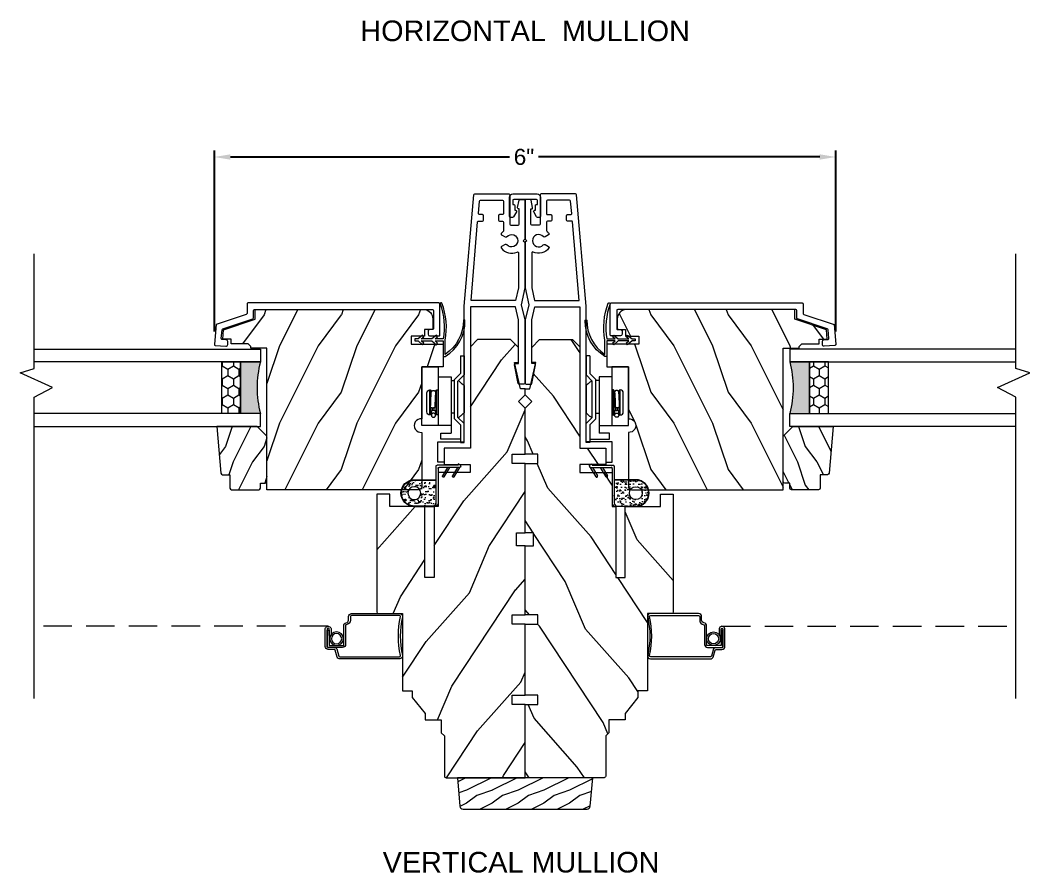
# Model space of a CAD drawing. Extents: x 76.4 to 86.2, y 4.6 to 21.6.
# Drawn here: x 76.38 to 86.18, y 4.64 to 12.91 of the extents above; entities that cross this region are included whole.
import ezdxf

# ---------------------------------------------------------------- set-up
doc = ezdxf.new("R2010")
doc.units = 0
doc.header["$MEASUREMENT"] = 0
doc.linetypes.add('DASHED', pattern=[0.4144736842105268, 0.2763157894736845, -0.1381578947368423])
doc.layers.get('0').update_dxf_attribs({"linetype": 'CONTINUOUS'})
doc.layers.get('DEFPOINTS').update_dxf_attribs({"linetype": 'CONTINUOUS'})
doc.layers.add('DIM', color=7, linetype='CONTINUOUS', lineweight=13)
doc.layers.add('PRODUCTS', color=7, linetype='CONTINUOUS', lineweight=13)
doc.styles.add('MECH', font='romans.shx', dxfattribs={"height": 0.5})
doc.styles.get("Standard").update_dxf_attribs({"font": 'arial.ttf'})
doc.dimstyles.get("Standard").update_dxf_attribs({"dimscale": 0, "dimtxt": 0.156, "dimasz": 0.156, "dimexe": 0.063, "dimexo": 0.125, "dimgap": 0.05, "dimtad": 0, "dimdec": 4, "dimzin": 0, "dimdsep": 46, "dimlunit": 4, "dimtxsty": 'Standard', "dimcen": 0.09, "dimclrd": 256, "dimclre": 256, "dimclrt": 256, "dimadec": 0, "dimazin": 0, "dimtfac": 0.75, "dimtdec": 4, "dimtix": 1, "dimtofl": 0, "dimtmove": 0, "dimatfit": 1, "dimfxl": 1, "dimfrac": 1, "dimtolj": 1, "dimtzin": 5, "dimarcsym": 0})
pattern_1 = [(270, (62.32207385460417, 78.99478334026607), (0.05412658749999998, -0.09375000000000001), [0.0625, -0.125]), (29.99999999999998, (62.32207385460417, 78.99478334026607), (0.05412658785479115, 0.09374999979516122), [0.06249999999999987, -0.1249999999999997]), (329.9999999999999, (62.32207385460417, 78.99478334026607), (0.1082531753547911, -2.048387838921289e-10), [-0.125, 0.06249999999999999])]

# ---------------------------------------------------------------- blocks, each defined once
blk = doc.blocks.new('Frame-Colonial-Vert Profile-C-WC BLOCK')
at = {"ltscale": 2}
h = blk.add_hatch(dxfattribs=at)
h.set_pattern_fill('WOOD1', color=256, angle=30)
h.set_pattern_definition([(246.8699, (-0.1535898384862244, 1.066025403784439), (1.598076078555546, 3.232050873230267), [0.5, -4.5]), (236.5651, (0.5160254037844387, 1.106217782649107), (-0.366024019841683, -1.366026116725422), [1.118034, -1.118034]), (228.4349, (0.7660254037844387, 0.6732050807568877), (-1.232051982326068, -1.86602423823122), [0.6324559999999999, -2.529822])])
h.paths.add_polyline_path([(1.189000129699707, -0.8429985046386719), (1.095000267028809, -0.8429985046386719), (1.095000267028809, -0.779998779296875), (0.9700002670288086, -0.625), (0.9700002670288086, -0.5620002746582031), (0.814000129699707, -0.5620002746582031), (0.814000129699707, -0.437000274658203), (0.7820005416870117, -0.4059982299804686), (0.7820005416870117, -0.01599508566084595, 0.4142310210248008), (0.7660007476805487, 0), (0, 0), (0, -0.711359977722168), (0.125, -0.711359977722168), (0.125, -0.7563600540161133), (0.125, -0.8013601303100586), (0, -0.8013601303100586), (0, -1.490641593933105), (0.125, -1.490641593933105), (0.125, -1.535641670227051), (0.125, -1.580641746520996), (0, -1.580641746520996), (0, -2.250999999999976), (0.08199999999999363, -2.250999999999976), (0.08199999999999363, -2.375999999999976), (-1.110223024625157e-16, -2.375999999999976), (0, -3.049204038146968), (0.125, -3.049204038146968), (0.125, -3.094206038146979), (0.125, -3.139204038146943), (-1.110223024625157e-16, -3.139204038146943), (0, -3.584999084472657), (0.06499958038330089, -3.649999618530273), (0, -3.715000152587891), (-1.110223024625157e-16, -3.774005889892578), (0.04599952697753906, -3.774005889892578), (0.1040019989013672, -4.02900505065918), (0.06400203704833984, -4.02900505065918), (0.06400203704833984, -4.173004150390625), (0.1409978866577147, -4.25), (0.4609997329712315, -4.25), (0.5299997329711914, -4.180999999999982), (0.5299997329711914, -3.197998046875), (0.7839994430541992, -3.197998046875), (0.7839994430541992, -3.040000915527344), (0.531285285949707, -3.040000915527344), (0.531285285949707, -2.961997985839844), (0.8442850112915039, -2.961997985839844), (0.8442850112915039, -2.631000518798828), (0.8812848739624428, -2.631000518798828), (0.8812848739624428, -1.94100051879883), (0.9712848739624178, -1.94100051879883), (0.9712848739624178, -2.631000518798828), (1.313284873962402, -2.631000518798828), (1.313284873962402, -2.750999450683594), (1.438284873962402, -2.750999450683594), (1.438284873962402, -2.592998504638672), (1.438284873962402, -1.608997344970881, 0.41412871271231), (1.4222813980378, -1.592998504638672), (1.189000129699707, -1.592998504638672)])
blk.add_lwpolyline([(0.8442850112915039, -2.961997985839844), (0.8442850112915039, -2.631000518798828), (0.8812848739624428, -2.631000518798828), (0.8812848739624428, -1.94100051879883), (0.9712848739624178, -1.94100051879883), (0.9712848739624178, -2.631000518798828), (1.313284873962402, -2.631000518798828), (1.313284873962402, -2.750999450683594), (1.438284873962402, -2.750999450683594), (1.438284873962402, -2.592998504638672), (1.438284873962402, -1.608997344970703, 0.4141287127112057), (1.422281398037683, -1.592998504638672), (1.189000129699707, -1.592998504638672), (1.189000129699707, -0.8429985046386719), (1.095000267028809, -0.8429985046386719), (1.095000267028809, -0.779998779296875), (0.9700002670288086, -0.625), (0.9700002670288086, -0.5620002746582031), (0.814000129699707, -0.5620002746582031), (0.814000129699707, -0.4370002746582031), (0.7820005416870117, -0.4059982299804688), (0.7820005416870117, -0.01599884033203125, 0.4142997689483557), (0.7660007476806641, 0), (0.7660007476806641, 0), (0.7660007476806641, 0), (0, 0), (0, 0), (0, 0), (0, -0.711359977722168), (0.125, -0.711359977722168), (0.125, -0.7563600540161133), (0.125, -0.8013601303100586), (0, -0.8013601303100586), (0, -1.490641593933105), (0.125, -1.490641593933105), (0.125, -1.535641670227051), (0.125, -1.580641746520996), (0, -1.580641746520996), (0, -2.250999999999976), (0.08199999999999363, -2.250999999999976), (0.08199999999999363, -2.375999999999976), (0, -2.375999999999976), (0, -3.049204038146968), (0.125, -3.049204038146968), (0.125, -3.094206038146979), (0.125, -3.139204038146943), (0, -3.139204038146943), (0, -3.584999084472656), (0.06499958038330078, -3.649999618530273), (0, -3.715000152587891), (0, -3.774005889892578), (0.04599952697753906, -3.774005889892578), (0.1040019989013672, -4.02900505065918), (0.06400203704833984, -4.02900505065918), (0.06400203704833984, -4.173004150390625), (0.1409978866577148, -4.25), (0.4609997329712314, -4.25), (0.5299997329711914, -4.180999999999983), (0.5299997329711914, -3.197998046875), (0.7839994430541992, -3.197998046875), (0.7839994430541992, -3.040000915527344), (0.531285285949707, -3.040000915527344), (0.531285285949707, -2.961997985839844)], format="xyb", close=True)
blk = doc.blocks.new('Weather Strip-Casement Frame-Vert BLOCK')
h = blk.add_hatch()
h.set_pattern_fill('AR-SAND', color=256, scale=0.03, style=0)
h.set_pattern_definition([(37.50000000000001, (-277.8777295655356, 6.981486637016759), (-0.001889800743288245, 0.05780471307039476), [0, -0.0456, 0, -0.051, 0, -0.04875]), (7.499999999999999, (-277.8777295655356, 6.981486637016759), (0.05309330115803181, 0.0846643819568922), [0, -0.0246, 0, -0.0411, 0, -0.01575]), (327.5, (-277.9146295655356, 6.981486637016759), (0.09342425585254485, 0.0001697716061089483), [0, -0.015, 0, -0.054, 0, -0.0705]), (317.5, (-277.9146295655356, 6.981486637016759), (0.0901837981371688, 0.02633026694802748), [0, -0.0075, 0, -0.03539999999999999, 0, -0.0405])])
h.paths.add_polyline_path([(-0.02000052981611045, 0.3349997537410001, 0.4142135623730949), (-0.05000186221292324, 0.3650010861378129), (-0.2300041855963204, 0.3650010861329958, 1), (-0.2300041855930307, 0.1150001854227881), (-0.02000052982094759, 0.1150001854373413)])
h.paths.add_polyline_path([(-0.2925041855929749, 0.2400006357778919, -1), (-0.1675041855929749, 0.2400006357778919, -1)], flags=16)
at = {"linetype": 'Continuous'}
for p, q in [((-0.05000132455239736, 0.3650010861329953), (-0.230002278230188, 0.3650010861329953)), ((-0.2300003708746772, 0.3699983575549828), (-0.03000079473144979, 0.3699983575549828)), ((-0.02000052982094758, -0.02000052982097422), (-0.02000052982094758, 0.3350002914015366)), ((0, -8.881784197001252e-16), (0, 0.3400013775345307)), ((-0.230002278230188, 0.1150001854373413), (-0.02000052982094758, 0.1150001854373413)), ((-0.2300003708746772, 0.1099990993043445), (-0.02000052982094758, 0.1099990993043445)), ((0.09260210974713345, -0.010000264910488), (0.04437844052495166, 0.07292201565091005)), ((0.04812448673595782, 0.0854914884260598), (0.04958933576347135, 0.08622772765082587)), ((0.05877706722901621, 0.08348685779075105), (0.1131462358869157, -0.010000264910488)), ((0.1894557149139473, -0.010000264910488), (0.1415353152170269, 0.07239940024265756)), ((0.1447225062651682, 0.08466369613707503), (0.146250298024313, 0.08557159735725328)), ((0.1558729065449143, 0.0830691469352498), (0.2099998410537296, -0.010000264910488)), ((0.1938502619964879, -0.03000079473146045), (-0.01000026491044537, -0.03000079473146045)), ((0.2099998410537296, -0.010000264910488), (0.01000026491050221, -0.010000264910488)), ((0.2200001059642318, -0.03000079473146045), (0.1938502619964879, -0.04478089253641304)), ((0.1938502619964879, -0.04478089253641304), (0.1938502619964879, -0.03000079473146045)), ((0.2200001059642318, -0.02000052982097422), (0.2200001059642318, -0.03000079473146045))]:
    blk.add_line(p, q, dxfattribs=at)
blk.add_circle((-0.2300041855929749, 0.2400006357778919), 0.0625)
for centre, radius, start, end in [((-0.2300003708746772, 0.2399987284296632), 0.129999629125319, 90, 270), ((-0.2300041855929749, 0.2400006357778919), 0.1250004503551038, 89.99999999666495, 270.0008742675488), ((-0.05000186221292324, 0.3349997537410001), 0.03000133239681281, 0.001026810377740836, 89.99897318962074), ((-0.0300013324590509, 0.3399989323566128), 0.0300013325586931, 0.004669738411206273, 89.99897306156967), ((0.009999358653203672, -9.062573118612249e-07), 0.009999358694243463, 179.9948071950625, 270.0051928049315), ((0.0521579947732107, 0.077446444426295), 0.008999551102398041, 116.6276099089377, 210.1814022692647), ((0.05272367277166268, 0.07996477367681276), 0.007003474920470402, 30.19239483999417, 116.5859789642918), ((0.1493146305234063, 0.07692403065390341), 0.00899944592708047, 120.6816456020791, 210.1832767663523), ((0.1498208065897302, 0.07954917223716684), 0.007001295290346456, 30.18280166815399, 120.66238333239), ((-0.01000117116780075, -0.02000143607828697), 0.009999358694243463, 179.9948071950625, 270.0051928049315), ((0.2100007473110281, -0.01999962356366325), 0.009999358694242573, 359.9948071950623, 90.00519280493148)]:
    blk.add_arc(centre, radius, start, end, dxfattribs=at)
blk = doc.blocks.new('Sash-Profile-C-WC Wide BLOCK')
at = {"ltscale": 2}
h = blk.add_hatch(dxfattribs=at)
h.set_pattern_fill('WOOD1', color=256, scale=0.75, style=0)
h.set_pattern_definition([(216.8699, (0.3, 0.75), (2.249999938368339, 1.500000092447488), [0.375, -3.375]), (206.5651, (0.75, 0.5249999999999999), (-0.7499993684556807, -0.7500009820472855), [0.8385255, -0.8385255]), (198.4349, (0.75, 0.15), (-1.500000325944721, -0.749998802417031), [0.474342, -1.8973665])])
edge = h.paths.add_edge_path()
edge.add_line((1.413999557495117, 0.2410001754760742), (1.192998886108398, 0.2410001754760742))
edge.add_line((1.192998886108398, 0.2410001754760742), (1.192998886108398, 0.03200054168701172))
edge.add_line((1.192998886108398, 0.03200054168701172), (0.6882648468017578, 0.03200054168701172))
edge.add_arc((0.622807502746582, 0.02497157280128274), 0.06583365624324843, -186.12907413899188, 6.129074138991882, ccw=False)
edge.add_line((0.5573501586914062, 0.03200054168701172), (0.03199958801269531, 0.03200054168701172))
edge.add_arc((0.03200043765193827, 1.040461836201989e-07), 0.03200043765210742, 90.00152125240491, 180.000186291427)
edge.add_line((0, 0), (0, -1.470190048217773))
edge.add_line((0, -1.470190048217773), (1.375321290620917, -1.470411550261076))
edge.add_line((1.375321290620917, -1.470411550261076), (1.375321290620946, -1.626661977507126))
edge.add_line((1.375321290620946, -1.626661977507126), (1.390602474356854, -1.626661977507126))
edge.add_line((1.390602474356854, -1.626661977507126), (1.415602474356859, -1.651661977507132))
edge.add_line((1.415602474356859, -1.651661977507132), (1.415602474356859, -1.818411550261061))
edge.add_line((1.415602474356859, -1.818411550261061), (1.460321290620925, -1.818411550261033))
edge.add_line((1.460321290620925, -1.818411550261033), (1.460321290620925, -1.898190048217742))
edge.add_line((1.460321290620925, -1.898190048217742), (1.550501190052955, -1.890727663500002))
edge.add_line((1.550501190052955, -1.890727663500002), (1.656394912017021, -1.583189964294434))
edge.add_line((1.656394912017021, -1.583189964294434), (1.750070571899414, -1.583189964294434))
edge.add_line((1.750070571899414, -1.583189964294434), (1.750070571899414, 0.05707263946533203))
edge.add_arc((1.655375620003824, 0.04339768152591159), 0.0956772616098154, 8.217311576512644, 89.58374614169895)
edge.add_line((1.656070709228516, 0.1390724182128906), (1.570993423461914, 0.1390724182128906))
edge.add_arc((1.570992894618631, 0.1230721993755095), 0.01600021884612085, 89.99810624539369, 180.0018937546063)
edge.add_line((1.55499267578125, 0.1230716705322266), (1.55499267578125, 0.05900096893310547))
edge.add_line((1.55499267578125, 0.05900096893310547), (1.48900032043457, 0.05900096893310547))
edge.add_line((1.48900032043457, 0.05900096893310547), (1.48900032043457, -0.0710000991821289))
edge.add_line((1.48900032043457, -0.0710000991821289), (1.413999557495117, -0.0710000991821289))
edge.add_line((1.413999557495117, -0.0710000991821289), (1.413999557495117, 0.2410001754760742))
blk.add_lwpolyline([(1.413999557495117, 0.2410001754760742), (1.192998886108398, 0.2410001754760742), (1.192998886108398, 0.03200054168701172), (0.6882648468017578, 0.03200054168701172, -1.113131401536236), (0.5573501586914062, 0.03200054168701172), (0.03199958801269531, 0.03200054168701172, 0.4142067381344209), (0, 0), (0, -1.470190048217773), (1.375321290620917, -1.470411550261076), (1.375321290620946, -1.626661977507126), (1.390602474356854, -1.626661977507126), (1.415602474356859, -1.651661977507132), (1.415602474356859, -1.818411550261061), (1.460321290620925, -1.818411550261033), (1.460321290620925, -1.898190048217742), (1.550501190052955, -1.890727663500002), (1.656394912017021, -1.583189964294434), (1.750070571899414, -1.583189964294434), (1.750070571899414, 0.05707263946533203, 0.3707370322295148), (1.656070709228516, 0.1390724182128906), (1.570993423461914, 0.1390724182128906, 0.4142329240672366), (1.55499267578125, 0.1230716705322266), (1.55499267578125, 0.05900096893310547), (1.48900032043457, 0.05900096893310547), (1.48900032043457, -0.0710000991821289), (1.413999557495117, -0.0710000991821289)], format="xyb", close=True, dxfattribs=at)
blk = doc.blocks.new('3581-Sash-Wide BLOCK')
blk.add_lwpolyline([(-0.1455643895820913, -0.380584343192929), (-0.3388314581505654, -0.3974262392580457, -0.4203264625170721), (-0.3497122453021007, -0.3881648527683836), (-0.3569600481420707, -0.2845164432594913, -0.4348123749609328), (-0.340999023337929, -0.2674003396795825), (-0.310925766395485, -0.2674003396795825, -0.3939104756149421), (-0.2949647415913432, -0.2822842360996844), (-0.2922791950590238, -0.3206893407749547, 0.4203264625170764), (-0.2813984079074885, -0.3299507272646238), (-0.1976344492094597, -0.3218422217138226, 0.2965835828286902), (-0.1891088138382884, -0.3150440661502003), (-0.09274526202256084, -0.0252450214969997, -0.3230253044241456), (-0.08325611205182781, -0.01840033967958732), (-0.01000000000001933, -0.01840033967958732, 0.4142135623731037), (0, -0.008400339679589308), (0, 1.718599660320407, 0.4142135623730951), (-0.01000000000001933, 1.728599660320413), (-0.186000000000007, 1.728599660320413, 0.4142135623730993), (-0.195999999999998, 1.718599660320407), (-0.195999999999998, 1.691599660320414, -0.4142135623731004), (-0.2120000000000175, 1.675599660320415), (-0.2420000000000186, 1.675599660320415, -0.4142135623730869), (-0.2580000000000098, 1.691599660320414), (-0.2580000000000098, 1.780599660320412, -0.4142135623731037), (-0.2480000000000189, 1.79059966032041), (0.0519999999999925, 1.79059966032041, -0.4142135623730951), (0.0619999999999834, 1.780599660320412), (0.0619999999999834, -0.07040033967958692, -0.4142135623730951), (0.0519999999999925, -0.08040033967958493), (-0.03853651139579028, -0.08040033967958493, 0.328454825572407), (-0.04808578199165936, -0.08743193420070838), (-0.1455643895820913, -0.3805843431929361)], format="xyb", close=True)
blk = doc.blocks.new('Glazing Bead-2227-Casement BLOCK')
at = {"ltscale": 2}
h = blk.add_hatch(dxfattribs=at)
h.set_pattern_fill('WOOD1', color=256, scale=0.375)
h.set_pattern_definition([(216.8699, (0.15, 0.375), (1.124999969184169, 0.7500000462237438), [0.1875, -1.6875]), (206.5651, (0.375, 0.2625), (-0.3749996842278404, -0.3750004910236427), [0.41926275, -0.41926275]), (198.4349, (0.375, 0.07500000000000001), (-0.7500001629723605, -0.3749994012085155), [0.237171, -0.9486832500000001])])
h.paths.add_polyline_path([(5.551115123125783e-17, 0.3909999999999982), (-0.09399999999999409, 0.4849999999999994), (-0.5350000000000072, 0.4849999999999994, 0.4142135623730951), (-0.5510000000000161, 0.4689999999999905), (-0.5510000000000161, 0.421999999999997), (-0.5980000000000096, 0.421999999999997, 0.4142135623730951), (-0.6140000000000043, 0.4060000000000024), (-0.6140000000000043, 0.1409999999999947, 0.4142135623730951), (-0.5980000000000096, 0.125), (-0.4689999999999941, 0.125), (-0.4689999999999941, 0.05484215458977448, 0.3923998367047263), (-0.4541996214292116, 0.03888718958114623), (0, 5.551115123125783e-17)])
blk.add_lwpolyline([(-0.5980000000000132, 0.421999999999997), (-0.5510000000000161, 0.421999999999997), (-0.5510000000000161, 0.4690000000000012, -0.414213562373095), (-0.5349999999999966, 0.4849999999999994), (-0.09399999999999409, 0.4849999999999994), (0, 0.3909999999999982), (0, 0), (-0.4541996214292112, 0.03888718958114623, -0.3923998367046706), (-0.4689999999999941, 0.05484215458977104), (-0.4689999999999941, 0.125), (-0.5980000000000132, 0.125, -0.414213562373095), (-0.6140000000000043, 0.1409999999999982), (-0.6140000000000043, 0.4059999999999988, -0.414213562373095)], format="xyb", close=True)
blk = doc.blocks.new('C-WC-Sash WS BLOCK')
at = {"linetype": 'Continuous'}
blk.add_lwpolyline([(0.1695594787597656, 0), (0.1695594787597656, -0.08043418959009063), (0.1910781860351562, -0.05503368377685458), (0.2069091796875, -0.06725406646728516), (0.1695613861083984, -0.1113424301147452), (0.1695613861083984, -0.2140903472900391), (0.1910781860351562, -0.1886920928955078), (0.2069091796875, -0.2009124755859375), (0.1695613861083984, -0.2450008392333984), (0.1695613861083984, -0.2750015258789062), (0.1495609283447266, -0.2750015258789062), (0.1495609283447266, -0.2450008392333984), (0.112213134765625, -0.2009124755859375), (0.1280441284179688, -0.1886920928955078), (0.1495609283447266, -0.21409034729004), (0.1495609283447266, -0.1113424301147479), (0.112213134765625, -0.06725406646728427), (0.1280441284179688, -0.05503368377685458), (0.1495609283447266, -0.0804319381713885), (0.1495609283447266, -8.881784197001252e-16), (0, 0), (0, 0.01899909973144531, -0.2689186551245049), (0.3458986282348633, 0.2095889474290482, -0.8383699535702687), (0.3513813018798828, 0.1949071313279731, 0.2502957280725493), (0.02000045776367188, 0.01899909973144531), (0.158787727355957, 0.01899909973144531, -0.1315983022414413), (0.5167245864868164, -0.01290893554687411, -0.6866385704411319), (0.5112552642822266, -0.03154945373535156, 0.1242058799348433)], format="xyb", close=True, dxfattribs=at)
blk = doc.blocks.new('C-WC-FRAME CLADDING (JAMB w BM)')
blk.add_lwpolyline([(-0.4928906055037032, -1.389000000000067), (-0.5279999999995084, -1.244000000000142), (-0.5279999999995084, -0.6290000000000191, -0.414213562373147), (-0.5179999999995175, -0.6190000000000282), (-0.4741896023439836, -0.6190000000000282, -0.3572261466048653), (-0.4643857804598497, -0.6270289402685876), (-0.4281757554825276, -0.8071333935417897, -0.4703402862644739), (-0.4379999999995334, -0.8190000000000168), (-0.4659999999996103, -0.8190000000000168), (-0.4659999999996103, -1.244000000000199), (-0.4365037768262141, -1.369000000000028), (0, -1.369000000000028), (0, 0), (0.2539999999999623, 0), (0.2539999999999623, 0.1379999999999768), (0.3159999999999741, 0.1379999999999768), (0.3159999999999741, -0.06200000000001182), (0.06200000000001182, -0.06200000000001182), (0.06200000000001182, -1.375999999999976), (-0.0319718355377745, -2.456930070967076, -0.3871887601088884), (-0.04192848999576881, -2.466000000000008), (-0.3729999999997062, -2.465999999999951, -0.4142135623730951), (-0.3829999999996971, -2.45599999999996), (-0.3829999999996971, -2.171000000000276, 0.414213562373043), (-0.392999999999688, -2.161000000000286), (-0.4629999999996244, -2.161000000000286, 0.4142135623730951), (-0.4729999999996153, -2.171000000000276), (-0.4729999999996153, -2.32100000000014), (-0.4670029040022996, -2.32100000000014, -0.4740205020356507), (-0.4572018392470909, -2.332984724077789), (-0.4713768997028751, -2.402984724077726, -0.356833230770885), (-0.4811779644580838, -2.411000000000058), (-0.5179999999995175, -2.411000000000058, -0.4142135623730951), (-0.5279999999995084, -2.401000000000067), (-0.5279999999995084, -2.026000000000465), (-0.5129999999995221, -2.011000000000422), (-0.5279999999995084, -1.996000000000436), (-0.5279999999995084, -1.556990195135768, -0.04938898902105721), (-0.5278058067564189, -1.555029033784422), (-0.4928906055037032, -1.389000000000067)], format="xyb")
blk.add_lwpolyline([(-0.30239254687109, -1.955223660930926, 0.4406487575339165), (-0.2992133099846228, -1.940810139651376, 0.3662473251387003), (-0.4516818181813846, -1.900960797744915, -0.551932892222722), (-0.4659999999996103, -1.891941191002672), (-0.4659999999996103, -1.556990195135768, -0.04938898902115872), (-0.4658058067565207, -1.555029033784422), (-0.4379999999996471, -1.430999999999983), (-0.005407572093588442, -1.430999999999983), (-0.06958098088597353, -2.192930070967293, -0.3871887601088884), (-0.07953763534402469, -2.202000000000226), (-0.117024036853536, -2.202000000000226, 0.414213562373121), (-0.1270240368535269, -2.212000000000216), (-0.1270240368535269, -2.25400000000019, 0.4142135623731212), (-0.117024036853536, -2.264000000000181), (-0.0871974190214928, -2.264000000000181, -0.4417648538639267), (-0.07724076456349849, -2.27493007096723), (-0.08845020409148674, -2.394930070967121, -0.3871887601088884), (-0.09840685854948106, -2.404000000000053), (-0.3109999999997513, -2.404000000000053, -0.4142135623729389), (-0.3209999999997422, -2.394000000000062), (-0.3209999999997422, -2.274000000000171, -0.4142135623730951), (-0.3109999999997513, -2.264000000000181), (-0.2809999999997785, -2.264000000000181, 0.4142135623730951), (-0.2709999999997876, -2.25400000000019), (-0.2709999999997876, -2.212000000000216, 0.4142135623730951), (-0.2809999999997785, -2.202000000000226), (-0.3109999999997513, -2.202000000000226, -0.414213562373069), (-0.3209999999997422, -2.192000000000235), (-0.3209999999997422, -2.10938699101024, -0.2134217652832862), (-0.3176666666664119, -2.101933431085229, 0.05707814511781176), (-0.2992133099846228, -2.081189860349525, 0.4406487575335143), (-0.30239254687109, -2.066776339069975), (-0.3353603896929371, -2.047742346142115, 0.3563939586925249), (-0.3540883117542535, -2.050786181759179, -2.636887572711157), (-0.3540883117543103, -1.971213818241665, 0.3563939586924472), (-0.3353603896929371, -1.974257653858729)], format="xyb", close=True)
blk = doc.blocks.new('Screen-Frame Aluminum BLOCK')
blk.add_lwpolyline([(0.1086269361397569, -0.630270928801167, 0.333390721706602), (0.09435402392884384, -0.6111084533489475), (0.026136456105462, -0.5907202733011445, -0.3343656451637382), (0.01900000000000546, -0.5811390355750348), (0.01900000000000546, -0.003000000000042746, -0.3796156333285436), (0.03000000000000114, 0.007999999999981355, 0.1096236335789763), (0.4080000000000155, 0.007999999999981355, -0.3819406603298541), (0.4190000000000111, -0.003000000000014325), (0.4190000000000111, -0.4664841322398274, -0.3793587876943186), (0.4080000000000155, -0.4774841322398515), (0.3749778618868618, -0.4774841322398515, 0.3879487536236223), (0.3292287432446983, -0.5186501202151987, -0.450039698228427), (0.3222279288151242, -0.5244841322398486), (0.1376269361397533, -0.5244841322398486, 0.428927624524485), (0.1086269361397569, -0.5534841322398449), (0.1086269361397569, -0.6944841322398361, 0.4649657458081206), (0.1176269361397715, -0.7034841322398222), (0.2768601893226048, -0.7034841322398222), (0.2768601893226048, -0.6844841322398452), (0.1276269361397624, -0.6844841322398452), (0.1276269361397624, -0.5434841322398256), (0.3180000000000121, -0.5434841322398256, 0.4500136066845264), (0.3480000000000132, -0.5184841322398483, -0.3297948542621193), (0.3740000000000236, -0.4964841322398286), (0.4080000000000155, -0.4964841322398286, 0.414213562373095), (0.4380000000000166, -0.4664841322398274), (0.4380000000000166, -2.208886081689343e-05, 0.500619868924907), (0.4070486091093528, 0.02696364646840266, -0.1115300309248687), (0.0309559130529351, 0.02698476663633187, 0.4975730943278163), (0, 0), (0, -0.5875874011301505, 0.3314939011365562), (0.01427291221020255, -0.6067498765821426), (0.08249048003466442, -0.6271380566331004, -0.331493901136544), (0.08962693613975148, -0.6367192943590965), (0.0896269361397799, -0.6924841322398549, 0.414213562373095), (0.1196269361397526, -0.7224841322398561), (0.2842279288151133, -0.7224841322398277, 1.054015662654757), (0.2842279288151133, -0.6654841322398397), (0.2262626903878697, -0.6654841322398397), (0.2262626903878697, -0.6844841322398452), (0.285227928815118, -0.6844841322398452, -1.067592559345529), (0.285227928815118, -0.7034841322398222), (0.1186269361397763, -0.7034841322398506, -0.4292392643948575), (0.1086269361397569, -0.6924841322398265)], format="xyb")
at = {"ltscale": 2}
blk.add_circle((0.194261323917658, -0.6122554400368161), 0.06663438777788927, dxfattribs=at)
blk.add_circle((0.194261323917658, -0.6122554400368161), 0.049809)
blk = doc.blocks.new('*D16')
at = {"layer": 'DEFPOINTS', "color": 0, "ltscale": 2, "transparency": 16777216}
for p in [(84.29636425378469, 11.58330382843289), (78.26687105535693, 9.766337878067922), (84.29636425378469, 9.766337878087555)]:
    blk.add_point(p, dxfattribs=at)
at = {"layer": 'DIM', "lineweight": -2, "ltscale": 2, "transparency": 16777216}
for p, q in [((78.26687105535693, 9.891337878067922), (78.26687105535693, 11.64630382843289)), ((78.42287105535694, 11.58330382843289), (81.13096860107949, 11.58330382843289)), ((84.14036425378468, 11.58330382843289), (81.41112412631823, 11.58330382843289)), ((84.29636425378469, 9.891337878087555), (84.29636425378469, 11.64630382843289))]:
    blk.add_line(p, q, dxfattribs=at)
at = {"layer": 'DIM', "ltscale": 2, "transparency": 16777216}
for points in [[(78.42287105535694, 11.60930382843289), (78.42287105535694, 11.55730382843289), (78.26687105535693, 11.58330382843289)], [(84.14036425378468, 11.60930382843289), (84.14036425378468, 11.55730382843289), (84.29636425378469, 11.58330382843289)]]:
    blk.add_solid(points, dxfattribs=at)
at = {"layer": 'DIM', "ltscale": 2, "transparency": 16777216, "insert": (81.27104636369886, 11.58330382843289), "char_height": 0.156, "attachment_point": 5}
blk.add_mtext('\\A1;6"', dxfattribs=at)
blk = doc.blocks.new('1.3125 INT MULL COVER & SIMULITE')
at = {"ltscale": 2}
h = blk.add_hatch(dxfattribs=at)
h.set_pattern_fill('WOOD1', color=256, scale=0.25, style=0)
h.set_pattern_definition([(216.8699, (-16.43674128462442, 92.14056527272254), (0.749999979456113, 0.5000000308158292), [0.125, -1.125]), (206.5651, (-16.28674128462433, 92.06556527272255), (-0.2499997894852269, -0.2500003273490952), [0.2795085, -0.2795085]), (198.4349, (-16.28674128462433, 91.94056527272255), (-0.5000001086482403, -0.249999600805677), [0.158114, -0.6324555000000001])])
h.paths.add_polyline_path([(-0.656041402988656, 0), (-0.6318768741913418, -0.2762018280251923, 0.3888787318530178), (-0.6009948385504965, -0.3045000000000186), (0.6014097554610683, -0.3045000000000186, 0.388878731852925), (0.6322917911019125, -0.2762018280252023), (0.6564563198993165, 0)])
blk.add_lwpolyline([(0.6564585970113441, 0), (-0.6560414029886559, 0), (-0.6318768741913416, -0.2762018280251937, 0.3888787318529875), (-0.6009948385504984, -0.3045000000000186), (0.60140975546107, -0.3045000000000186, 0.3888787318529902), (0.6322917911019132, -0.2762018280251937), (0.6564608654583637, 5.195597765350612e-05)], format="xyb", dxfattribs=at)
blk = doc.blocks.new('MULL COVER')
at = {"linetype": 'Continuous'}
blk.add_lwpolyline([(-0.1200001239776611, 0.01000022888183594), (-0.1200001239776611, 0.04899978637695312), (-0.1099998950958252, 0.04899978637695312, 0.4141712792022145), (-0.09999966621398926, 0.05900001525878906), (-0.09999966621398926, 0.1049995422363281), (-0.09232115745544434, 0.1049995422363281, 0.577400806287009), (-0.08366084098815918, 0.1199989318847656), (-0.111950159072876, 0.1690006256103516, 0.2680309842030749), (-0.1206104755401611, 0.1739997863769531), (-0.1399996280670166, 0.1739997863769531, 0.4141712792022145), (-0.1499998569488525, 0.1639995574951172), (-0.1499998569488525, -0.02300071716308594, 0.4142067381344207), (-0.1179993152618408, -0.05500030517578125), (0.1180002689361572, -0.05500030517578125, 0.4142023737285856), (0.1500003337860107, -0.02300071716308594), (0.1500003337860107, 0.1639995574951172, 0.4141712792022146), (0.1400001049041748, 0.1739997863769531), (0.1206109523773193, 0.1739997863769531, 0.2680309842030629), (0.1119506359100342, 0.1690006256103516), (0.08366084098815918, 0.1199989318847656, 0.577400806287009), (0.09232115745544434, 0.1049995422363281), (0.1000001430511475, 0.1049995422363281), (0.1000001430511475, 0.05900001525878906, 0.4141712792022145), (0.1100003719329834, 0.04899978637695312), (0.1200001239776611, 0.04899978637695312), (0.1200001239776611, 0.01000022888183594, -0.4141712792022145), (0.1099998950958252, 0), (-0.1099998950958252, 0, -0.4140759107381481)], format="xyb", close=True, dxfattribs=at)
blk = doc.blocks.new('FRCH CSMT ADJ STUD')
at = {"ltscale": 2}
for p, q in [((-0.733877711198204, 0.3930453482698653), (-0.7338777111982039, 0.4279971932046322)), ((-0.7338777111982039, 0.4279971932046322), (-0.549622383823646, 0.4279971932046323)), ((-0.1813917844220327, 0.4279971932046323), (-0.4474660435608371, 0.4279971932046323)), ((0.1060185324658391, 0.4279971932046323), (-0.07923544415922379, 0.4279971932046323)), ((-0.5699591116182319, 0.1777073925338613), (-0.5699591116182319, 0.01799750563802081)), ((-4.295824567235318e-06, 0.0179975056380066), (-4.295824567179807e-06, 0.1777097104814089)), ((-0.5699591116182319, 0.01799750563802081), (-4.295824567235318e-06, 0.0179975056380066))]:
    blk.add_line(p, q, dxfattribs=at)
at = {"linetype": 'Continuous', "lineweight": 15}
for p, q in [((-0.5641008938146683, 0.3930453482698653), (-0.733877711198204, 0.3930453482698653)), ((-0.5051782444725745, 0.3341212342024704), (-0.5641008938146683, 0.3930453482698653)), ((-0.549622383823646, 0.4279971932046323), (-0.4906997344815522, 0.3690754226968096)), ((-0.1381580935022271, 0.3690754226968096), (-0.07923544415922379, 0.4279971932046323)), ((-0.1236795835112048, 0.3341212342024704), (-0.0647569341682015, 0.3930453482698653)), ((0.1060185324658391, 0.3930453482698653), (-0.0647569341682015, 0.3930453482698653)), ((0.1060185324658391, 0.3930453482698653), (0.1060185324658391, 0.4279971932046323)), ((-0.09589317145042742, 0.3025441148076737), (-0.6422143813645675, 0.3025441148076737)), ((-0.5051782444725745, 0.3341212342024704), (-0.1236795835112048, 0.3341212342024704)), ((-0.4906997344815522, 0.3690754226968096), (-0.1381580935022271, 0.3690754226968096)), ((-0.449969843837664, 0.3341212342024704), (-0.449969843837664, 0.3025441148076737)), ((-0.1318442515258198, 0.3025441148076737), (-0.1318442515258198, 0.3341212342024704)), ((-0.09589317145042742, 0.1777073925338613), (-0.09589317145042742, 0.3025441148076737)), ((-4.295824567179807e-06, 0.1777097104814089), (-0.5699591116182319, 0.1777073925338613)), ((-0.4673980162834255, 0.1633460605130352), (-0.2843036296472405, 0.1633460605130352)), ((-0.4673980162834255, 0.09943016491750711), (-0.2843036296472405, 0.09943016491750711)), ((-0.4604074715289812, 0.1563552228139855), (-0.2307093555528468, 0.1563552228139855)), ((-0.4604074715289812, 0.1064210026163295), (-0.3943214399260455, 0.1064210026163295)), ((-0.4224573352831271, 0.1393784784993244), (-0.3962050757964448, 0.1393784784993244)), ((-0.4224573352831271, 0.1233977469309906), (-0.3977131562724594, 0.1233977469309906)), ((-0.3125859974662148, 0.1064210026163295), (-0.2307093555528468, 0.1064210026163295)), ((-0.2843036296472405, 0.1633460605130352), (-0.2237185178528875, 0.1633460605130352)), ((-0.2843036296472405, 0.09943016491750711), (-0.2237185178528875, 0.09943016491750711)), ((-0.4673980162834255, 0.09743345230639022), (-0.4508809025565483, 0.09743345230639022)), ((-0.4508809025565483, 0.09743345230639022), (-0.2237185178528875, 0.09743345230639022)), ((-0.4374376599308221, 0.06747104534018433), (-0.2536791671491869, 0.06747104534018433))]:
    blk.add_line(p, q, dxfattribs=at)
at = {"linetype": 'Continuous'}
for p, q in [((-0.7024286147629937, 0.3930453482698653), (-0.7024286147629937, 0.2023733760117921)), ((-0.6422143813646244, 0.2023733760117921), (-0.6422143813645675, 0.3025441148076737)), ((-0.5699591116182319, 0.3025441148076737), (-0.5699591116182319, 0.1777073925338613)), ((-0.7024286147629937, 0.2023733760117921), (-0.6422143813646244, 0.2023733760117921))]:
    blk.add_line(p, q, dxfattribs=at)
at = {"linetype": 'Continuous', "lineweight": 15}
for centre, radius, start, end in [((-0.4604073422925126, 0.1633461418857536), 0.00699081193098196, 180.000000000057, 269.9999999998371), ((-0.4604073422925126, 0.09943014708822773), 0.006990811930962446, 89.99999999998046, 179.9999999999707), ((-0.439434906500594, 0.1393776438364824), 0.01697768611802834, 1.302755197527456e-11, 90.00000000007164), ((-0.439434906500594, 0.1233986451374989), 0.01697768611806737, 270.0000000000456, 359.9999999999886), ((-0.2516816717825918, 0.1393776438367098), 0.01697768611803184, 89.99999999996743, 140.2938827486387), ((-0.2516816717825918, 0.1233986451374989), 0.01697768611807091, 237.7855435211641, 269.9999999999674), ((-0.2307092359897638, 0.1633461418857536), 0.006990811930981073, 270.0000000001954, 0), ((-0.2307092359897638, 0.09943014708822773), 0.006990811930962446, 5.862398388873555e-11, 89.99999999998697), ((-0.4374375316620558, 0.09743277225105373), 0.02996062256126509, 180.0000000000342, 270.0000000000196), ((-0.2536790466202206, 0.09743277225105373), 0.02996062256126509, 270, 359.9999999999935)]:
    blk.add_arc(centre, radius, start, end, dxfattribs=at)
for points in [[(-0.4474660435608371, 0.4279971932046323), (-0.4949726291625325, 0.3733477314883515)], [(-0.1338851988212468, 0.3733477314883515), (-0.1813917844220327, 0.4279971932046323)], [(-0.4673980162834255, 0.1777073925338613), (-0.4673980162834255, 0.1633460605130352)], [(-0.4673980162834255, 0.09943016491750711), (-0.4673980162834255, 0.09743345230639022)], [(-0.4224573352831271, 0.1393784784993244), (-0.4224573352831271, 0.1233977469309906)], [(-0.2237185178528875, 0.1633460605130352), (-0.2237185178528875, 0.1777073925338613)], [(-0.2237185178528875, 0.09743345230639022), (-0.2237185178528875, 0.09943016491750711)]]:
    blk.add_open_spline(points, degree=1, dxfattribs=at)
for points, knots in [([(-0.4695637581162941, 0.1106230046257082), (-0.4673300025706908, 0.1108514263907949), (-0.4628623550825637, 0.1113082838687518), (-0.4569197529518192, 0.1148423105591831), (-0.4524025476321754, 0.12004247581784), (-0.4498239102986759, 0.1265346156269374), (-0.4494716829759113, 0.133528701606096), (-0.4513871161353222, 0.1402517491405746), (-0.4553543516731793, 0.1459403484245598), (-0.4609236200067812, 0.1499582558326296), (-0.4674704429881444, 0.1518465240701374), (-0.4742550350475199, 0.1513985569758773), (-0.4805120750634728, 0.1486583329822082), (-0.4855368309736718, 0.143939167773155), (-0.4887628226497895, 0.1377721977844288), (-0.4898264079475325, 0.1308519813417064), (-0.4886071082565309, 0.1239614669639053), (-0.485242900025753, 0.117865785541639), (-0.4801132811163029, 0.1132982914132157), (-0.4745778342767721, 0.1109413506780896), (-0.4709573469663724, 0.1107114842368304), (-0.4695637581162941, 0.1106230046257082)], [0, 0, 0, 0, 0.05368781634054198, 0.1073789109435614, 0.1610586530363781, 0.214748121451623, 0.2684490220066147, 0.3221294816612404, 0.3758149245879846, 0.4295099712864265, 0.4831981792369858, 0.5368833922952438, 0.5905754291276971, 0.6442685009359376, 0.6979564744960814, 0.751642481388677, 0.8053364679971219, 0.8590276191957952, 0.9127063110869201, 0.9663991332685479, 1, 1, 1, 1]), ([(-0.4277924482631192, 0.1515673309540801), (-0.4367168247491122, 0.1515671977256119), (-0.4570978484399006, 0.1515668934653007), (-0.4650878939019663, 0.1515686737652544), (-0.4695792841967545, 0.151569674513425)], [0, 0, 0, 0, 0.4378767534096087, 0.9999999999999999, 0.9999999999999999, 0.9999999999999999, 0.9999999999999999]), ([(-0.4695786983075436, 0.1106230046257082), (-0.4650957592276086, 0.1106217077763034), (-0.4572171810387431, 0.110619428617369), (-0.4370594923394151, 0.110621927581164), (-0.4283716003811264, 0.1106230046257082)], [0, 0, 0, 0, 0.5690035654494866, 0.9999999999999999, 0.9999999999999999, 0.9999999999999999, 0.9999999999999999]), ([(-0.3903142462923483, 0.1036837252338358), (-0.3909404391088742, 0.1037564178700308), (-0.3921928039499676, 0.1039018007290764), (-0.3939892044637077, 0.1070156515265666), (-0.395465957432009, 0.1118909651322468), (-0.39646649836601, 0.1181858329923529), (-0.39687554127255, 0.1251387079964701), (-0.3966471050635505, 0.1319699235329921), (-0.3958072948672111, 0.1379450539986777), (-0.3944483255918954, 0.1422438117858604), (-0.3930098312512769, 0.1445004553197435), (-0.3920601759455735, 0.1443353802653604), (-0.3917350291804382, 0.1442788612109638)], [0, 0, 0, 0, 0.1050373923887375, 0.2100712970421437, 0.3151063941056925, 0.4201434843703979, 0.5251635917309068, 0.6302088822376245, 0.7352352740047806, 0.8402836991428156, 0.9453156970372283, 1, 1, 1, 1]), ([(-0.2502080627282908, 0.1514337480680155), (-0.2511998705877545, 0.1512658847934603), (-0.2531856706919484, 0.1509297885374821), (-0.2629583752432723, 0.1501102948359261), (-0.2775480759528932, 0.1491385458930239), (-0.2972564978118157, 0.1480871470835012), (-0.3204324645149086, 0.1470601227394894), (-0.3446859219675957, 0.1461075415256659), (-0.3689978548191561, 0.1452460622183338), (-0.3842062865697358, 0.1447943482314571), (-0.39177779913922, 0.1445694625767686)], [0, 0, 0, 0, 0.123720622526385, 0.2477137308903662, 0.3732382027048092, 0.5025470837725086, 0.6359285611940473, 0.7646533906780976, 0.8828327706483022, 1, 1, 1, 1]), ([(-0.390601332319477, 0.1036415411647198), (-0.3829708103740472, 0.1038679374994302), (-0.3676497056185895, 0.1043225121650124), (-0.3431929036542556, 0.1051889052980499), (-0.3188329397763141, 0.1061457917250976), (-0.2955879207748353, 0.1071779420985735), (-0.2758539548568137, 0.1082318319913469), (-0.2612802952654079, 0.1092027719312085), (-0.2515548683450675, 0.1100235490400649), (-0.249625811561657, 0.1103577052583518), (-0.2486624853027593, 0.1105245751309525)], [0, 0, 0, 0, 0.1174909276676228, 0.2359066422092709, 0.3647885680278, 0.4982220210920066, 0.627475186858614, 0.752840515058106, 0.8765742803530168, 1, 1, 1, 1]), ([(-0.248586905511786, 0.1514360916275876), (-0.2489232876715164, 0.1515691593651667), (-0.2494520745540854, 0.1517783395263308), (-0.2596197735120427, 0.1516786118345266), (-0.2633193987540494, 0.151642324854933)], [0, 0, 0, 0, 0.636139380610988, 1, 1, 1, 1]), ([(-0.2497841714221636, 0.1104284891955416), (-0.2483018098055823, 0.1105172931927285), (-0.2452435108562554, 0.1107005070377767), (-0.2407234108014222, 0.1122432446145325), (-0.2365007028793684, 0.1148129959135389), (-0.2329624941767747, 0.1183744343547772), (-0.2304169362915331, 0.1226078398319572), (-0.228992086130404, 0.1271202806988043), (-0.2286280686794839, 0.13152790234561), (-0.2292610215127411, 0.136607104389654), (-0.2315239149748436, 0.1421133368155409), (-0.2361370454373741, 0.147288174028958), (-0.2422171207854831, 0.1508193060776506), (-0.2468303626974944, 0.1512817404441051), (-0.2491183076063521, 0.1515110855282131)], [0, 0, 0, 0, 0.06967880178403539, 0.1437561550381299, 0.2208065131544275, 0.2988200394880001, 0.3756078148798553, 0.4490819536326339, 0.5175999616200336, 0.5801537152945209, 0.6862255622024757, 0.7883820047392182, 0.8950477074380502, 1, 1, 1, 1])]:
    blk.add_open_spline(points, degree=3, knots=knots, dxfattribs=at)

msp = doc.modelspace()

# ---------------------------------------------------------------- hatches: boundary and pattern name
at = {"layer": 'PRODUCTS'}
h = msp.add_hatch(dxfattribs=at)
h.set_pattern_fill('HONEY', color=256, scale=0.5, angle=-90.00000000000001, style=0)
h.set_pattern_definition(pattern_1)
h.paths.add_polyline_path([(78.52216442117837, 9.59515671616628), (78.52216442117837, 9.095178281463397), (78.33830080054933, 9.095178281463397), (78.33830080054933, 9.59515671616628)])
h = msp.add_hatch(color=254, dxfattribs=at)
edge = h.paths.add_edge_path()
edge.add_arc((79.63974489134823, 9.345163233683984), 0.9586192239038176, 164.8824504649191, 195.1161897560203)
edge.add_line((78.7142948675086, 9.095177094441844), (78.52215761370421, 9.09518137739473))
edge.add_line((78.52215761370421, 9.09518137739473), (78.52216442144258, 9.595176122999185))
edge.add_line((78.52216442144258, 9.595176122999185), (78.7143008005957, 9.595171336211017))
h = msp.add_hatch(color=254, dxfattribs=at)
edge = h.paths.add_edge_path()
edge.add_arc((82.9234904177951, 9.345163233683984), 0.9586192239038176, -15.116189756020276, 15.117549535080911, ccw=False)
edge.add_line((83.84894044163472, 9.095177094441844), (84.04107769543911, 9.09518137739473))
edge.add_line((84.04107769543911, 9.09518137739473), (84.04107088770074, 9.595176122999185))
edge.add_line((84.04107088770074, 9.595176122999185), (83.84893450854763, 9.595171336211017))
h = msp.add_hatch(dxfattribs=at)
h.set_pattern_fill('HONEY', color=256, scale=0.5, angle=-90.00000000000001, style=0)
h.set_pattern_definition(pattern_1)
h.paths.add_polyline_path([(84.04107088796495, 9.59515671616628), (84.04107088796495, 9.095178281463397), (84.22493450859399, 9.095178281463397), (84.22493450859399, 9.59515671616628)])

# ---------------------------------------------------------------- linework, layer by layer
at = {"layer": 'PRODUCTS', "linetype": 'DASHED'}
for p, q in [((79.37110204076207, 7.031192347103024), (76.51953745480164, 7.031192347103024)), ((83.19213326838126, 7.031192347103024), (86.0421787511937, 7.031192347103024))]:
    msp.add_line(p, q, dxfattribs=at)
at = {"layer": 'PRODUCTS', "ltscale": 2}
for points in [[(76.51953745480164, 6.331913274084507), (76.51953745480164, 9.25503930188696), (76.69649057685074, 9.346175755560772), (76.38314062765419, 9.488466793247959), (76.51953745480152, 9.532002698171787), (76.51953745480152, 10.64275842830281)], [(86.0421787511937, 6.331913274084507), (86.0421787511937, 9.25503930188696), (85.8652256291446, 9.346175755560772), (86.17857557834115, 9.488466793247959), (86.04217875119382, 9.532002698171787), (86.04217875119382, 10.64275842830281)], [(76.51953745480152, 9.720171336211017), (78.7143008005957, 9.720171336211017), (78.7143008005957, 9.595171336211017), (76.51953745480152, 9.595171336211017)], [(86.04217875119382, 9.720171336211017), (83.84893450854763, 9.720171336211017), (83.84893450854763, 9.595171336211017), (86.04217875119382, 9.595171336211017)], [(76.51953745480164, 8.970171336211017), (78.7143008005957, 8.970171336211017), (78.7143008005957, 9.095171336211017), (76.51953745480164, 9.095171336211017)], [(86.0421787511937, 8.970171336211017), (83.84893450854763, 8.970171336211017), (83.84893450854763, 9.095171336211017), (86.0421787511937, 9.095171336211017)]]:
    msp.add_lwpolyline(points, dxfattribs=at)
at = {"layer": 'PRODUCTS'}
for points in [[(78.52216442117837, 9.59515671616628), (78.52216442117837, 9.095178281463397), (78.33830080054933, 9.095178281463397), (78.33830080054933, 9.59515671616628)], [(84.04107088796495, 9.59515671616628), (84.04107088796495, 9.095178281463397), (84.22493450859399, 9.095178281463397), (84.22493450859399, 9.59515671616628)]]:
    msp.add_lwpolyline(points, close=True, dxfattribs=at)
at = {"layer": 'PRODUCTS', "linetype": 'Continuous'}
for points in [[(78.7143008005957, 9.595171336211017, 0.1326901942825107), (78.7142948675086, 9.095177094441844), (78.52215761370421, 9.09518137739473), (78.52216442144258, 9.595176122999185), (78.7143008005957, 9.595171336211017)], [(83.84893450854763, 9.595171336211017, -0.1326901942825107), (83.84894044163472, 9.095177094441844), (84.04107769543911, 9.09518137739473), (84.04107088770074, 9.595176122999185), (83.84893450854763, 9.595171336211017)]]:
    msp.add_lwpolyline(points, format="xyb", close=True, dxfattribs=at)

# ---------------------------------------------------------------- block references
at = {"layer": 'PRODUCTS', "color": 3, "rotation": 180}
for name, p in [('C-WC-FRAME CLADDING (JAMB w BM)', (80.75161792160047, 8.759924514138667)), ('Frame-Colonial-Vert Profile-C-WC BLOCK', (81.28161765457166, 5.561926467263667))]:
    msp.add_blockref(name, p, dxfattribs=at)
at = {"layer": 'PRODUCTS', "color": 3, "xscale": -1, "rotation": 180}
for name, p in [('MULL COVER', (81.28132509376637, 11.17092451413873)), ('C-WC-FRAME CLADDING (JAMB w BM)', (81.81161738754285, 8.759924514138667)), ('Frame-Colonial-Vert Profile-C-WC BLOCK', (81.28161765457166, 5.561926467263667))]:
    msp.add_blockref(name, p, dxfattribs=at)
at = {"layer": 'PRODUCTS', "xscale": -1}
for name, p, rotation in [('3581-Sash-Wide BLOCK', (78.66429729461429, 10.10516933621101), 270), ('Sash-Profile-C-WC Wide BLOCK', (80.24748725890872, 8.355098764311599), 270), ('C-WC-Sash WS BLOCK', (80.4884874343848, 9.649056620731464), 270), ('FRCH CSMT ADJ STUD', (80.26149029495772, 9.548101946244564), 270), ('Glazing Bead-2227-Casement BLOCK', (78.29227433120381, 8.970171276068008), 270), ('Weather Strip-Casement Frame-Vert BLOCK', (80.43733264328016, 8.56292534361748), 180), ('Screen-Frame Aluminum BLOCK', (80.06508617300192, 6.716924971902324), 270)]:
    msp.add_blockref(name, p, dxfattribs=dict(at, rotation=rotation))
at = {"layer": 'PRODUCTS'}
for name, p, rotation in [('C-WC-Sash WS BLOCK', (82.07474787475853, 9.649056620731464), 90), ('Sash-Profile-C-WC Wide BLOCK', (82.3157480502346, 8.355098764311599), 90), ('3581-Sash-Wide BLOCK', (83.89893801452904, 10.10516933621101), 90), ('FRCH CSMT ADJ STUD', (82.3017450141856, 9.548101946244564), 89.99999999999999), ('Glazing Bead-2227-Casement BLOCK', (84.27096097793951, 8.970171276068008), 90), ('Weather Strip-Casement Frame-Vert BLOCK', (82.12590266586317, 8.56292534361748), 180), ('Screen-Frame Aluminum BLOCK', (82.49814913614141, 6.716924971902324), 90)]:
    msp.add_blockref(name, p, dxfattribs=dict(at, rotation=rotation))
at = {"layer": 'PRODUCTS', "color": 7, "linetype": 'Continuous'}
msp.add_blockref('1.3125 INT MULL COVER & SIMULITE', (81.28140905756031, 5.561926467263667), dxfattribs=at)

# ---------------------------------------------------------------- texts
at = {"layer": 'DIM', "ltscale": 2, "char_height": 0.2, "width": 3.235179719994572, "attachment_point": 1, "style": 'MECH'}
for s, insert in [('{\\fArial|b0|i0|c0|p34;HORIZONTAL  MULLION}', (79.68344421009319, 12.90710462990133)), ('{\\fArial|b0|i0|c0|p34;VERTICAL MULLION}', (79.89997174377352, 4.843034460118742))]:
    msp.add_mtext(s, dxfattribs=dict(at, insert=insert))

# ---------------------------------------------------------------- dimensions: what is measured, and where the dimension line sits
at = {"layer": 'DIM', "ltscale": 2}
dim = msp.add_linear_dim(base=(84.29636425378469, 11.58330382843289), p1=(78.26687105535693, 9.766337878067922), p2=(84.29636425378469, 9.766337878087555), angle=180, dimstyle='Standard', override={"dimscale": 1}, dxfattribs=at)
dim.commit()
dim.dimension.update_dxf_attribs({"geometry": '*D16', "text_midpoint": (81.27104636369886, 11.58330382843289), "dimtype": 160})

doc.saveas('drawing.dxf')
